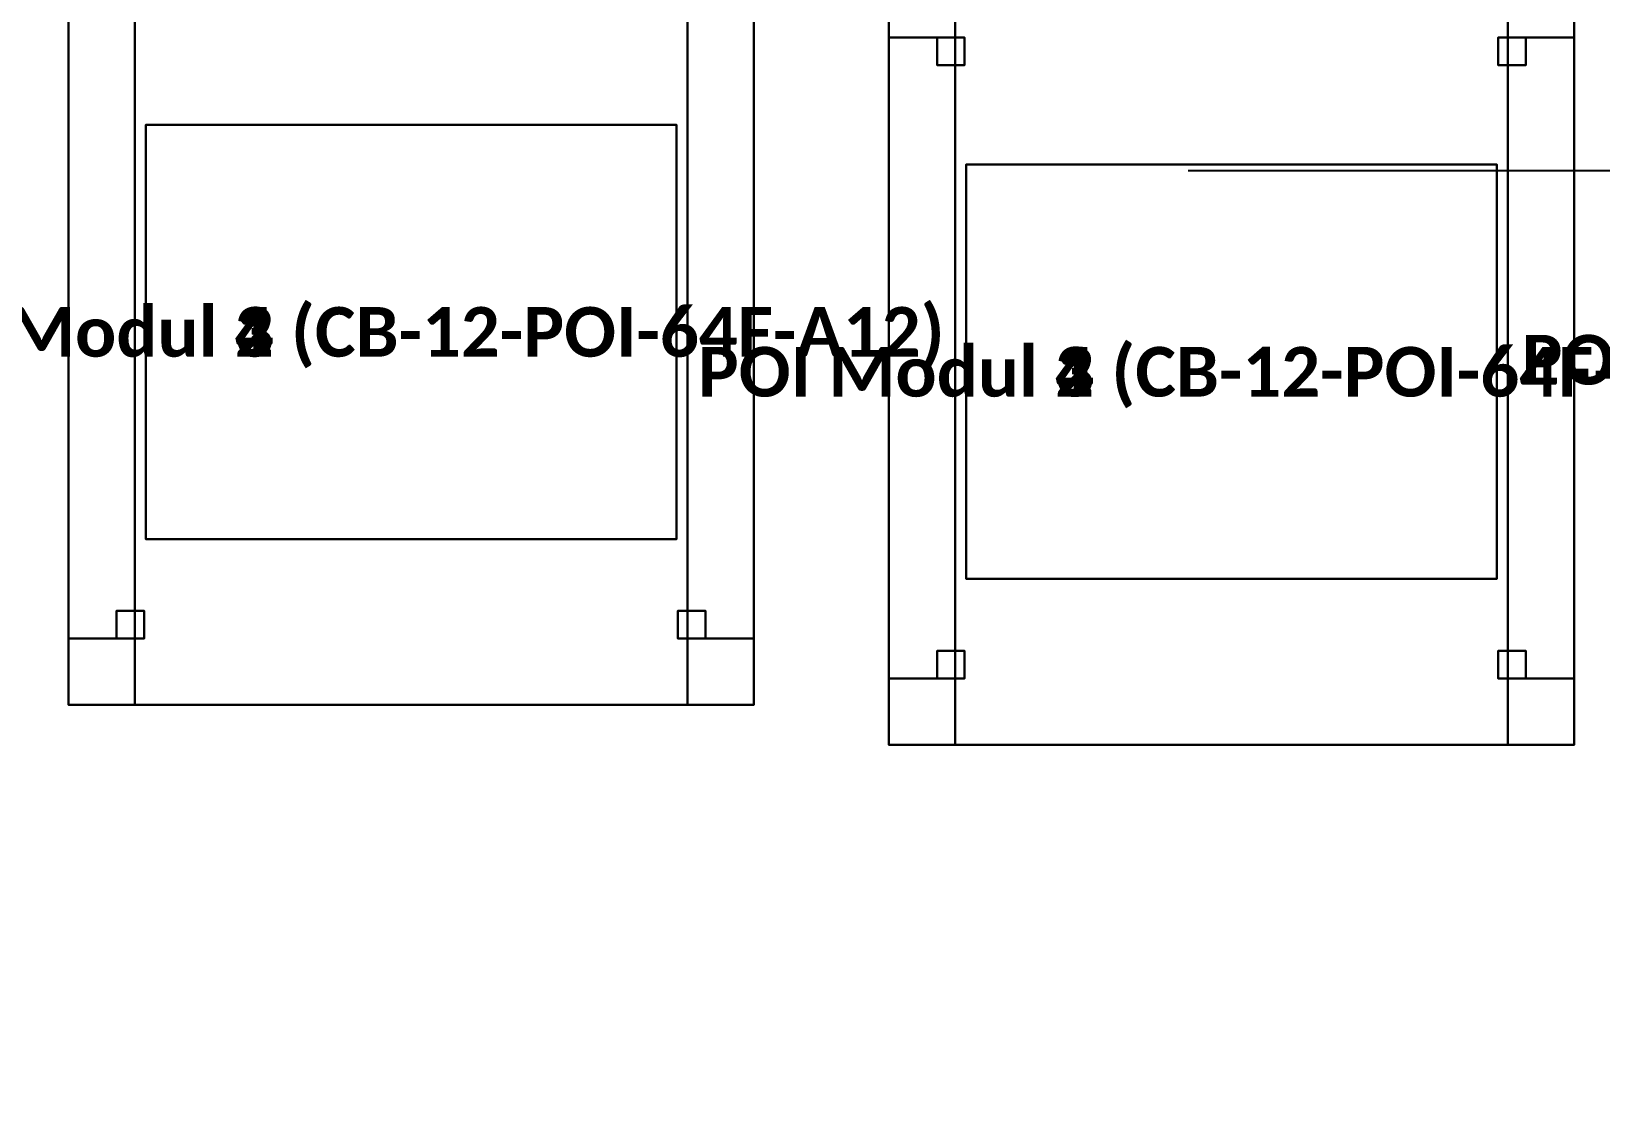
# Model space of a CAD drawing. Header units: millimetres. Extents: x -15000 to 15000, y -45082 to 2000.
# Drawn here: x -5447 to -4027, y 518 to 1476 of the extents above; entities that cross this region are included whole.
import ezdxf
from ezdxf.enums import TextEntityAlignment as Align

# ---------------------------------------------------------------- set-up
doc = ezdxf.new("R2010")
doc.units = ezdxf.units.MM
for name, color, linetype in [('CELIK_KIRIS_KOLON', 9, 'CONTINUOUS'), ('EKP_POI_MODULLERI', 40, 'CONTINUOUS'), ('EKP_POI_TASIYICI_SASE', 30, 'CONTINUOUS'), ('ZEMIN_PLATFORM', 8, 'CONTINUOUS')]:
    doc.layers.add(name, color=color, linetype=linetype)
doc.styles.get("Standard").update_dxf_attribs({"font": 'calibrib.ttf'})

msp = doc.modelspace()

# ---------------------------------------------------------------- linework, layer by layer
at = {"layer": 'CELIK_KIRIS_KOLON'}
msp.add_line((-3000, 1350, 4100), (-4400, 1350, 6750), dxfattribs=at)
at = {"layer": 'EKP_POI_MODULLERI'}
for p, q in [((-4863.1, 1391.7, 158.5), (-5343.1, 1391.7, 158.5)), ((-5343.1, 1391.7, 158.5), (-5343.1, 1016.7, 158.5)), ((-4863.1, 1391.7, 422.5), (-5343.1, 1391.7, 422.5)), ((-5343.1, 1391.7, 422.5), (-5343.1, 1016.7, 422.5)), ((-5343.1, 1391.7, 158.5), (-5343.1, 1391.7, 422.5)), ((-4863.1, 1391.7, 473.5), (-5343.1, 1391.7, 473.5)), ((-5343.1, 1391.7, 473.5), (-5343.1, 1016.7, 473.5)), ((-4863.1, 1391.7, 737.5), (-5343.1, 1391.7, 737.5)), ((-5343.1, 1391.7, 737.5), (-5343.1, 1016.7, 737.5)), ((-5343.1, 1391.7, 473.5), (-5343.1, 1391.7, 737.5)), ((-4863.1, 1391.7, 788.5), (-5343.1, 1391.7, 788.5)), ((-5343.1, 1391.7, 788.5), (-5343.1, 1016.7, 788.5)), ((-4863.1, 1391.7, 1052.5), (-5343.1, 1391.7, 1052.5)), ((-5343.1, 1391.7, 1052.5), (-5343.1, 1016.7, 1052.5)), ((-5343.1, 1391.7, 788.5), (-5343.1, 1391.7, 1052.5)), ((-4863.1, 1391.7, 1103.5), (-5343.1, 1391.7, 1103.5)), ((-5343.1, 1391.7, 1103.5), (-5343.1, 1016.7, 1103.5)), ((-4863.1, 1391.7, 1367.5), (-5343.1, 1391.7, 1367.5)), ((-5343.1, 1391.7, 1367.5), (-5343.1, 1016.7, 1367.5)), ((-5343.1, 1391.7, 1103.5), (-5343.1, 1391.7, 1367.5)), ((-4863.1, 1016.7, 158.5), (-4863.1, 1391.7, 158.5)), ((-4863.1, 1016.7, 422.5), (-4863.1, 1391.7, 422.5)), ((-4863.1, 1391.7, 158.5), (-4863.1, 1391.7, 422.5)), ((-4863.1, 1016.7, 473.5), (-4863.1, 1391.7, 473.5)), ((-4863.1, 1016.7, 737.5), (-4863.1, 1391.7, 737.5)), ((-4863.1, 1391.7, 473.5), (-4863.1, 1391.7, 737.5)), ((-4863.1, 1016.7, 788.5), (-4863.1, 1391.7, 788.5)), ((-4863.1, 1016.7, 1052.5), (-4863.1, 1391.7, 1052.5)), ((-4863.1, 1391.7, 788.5), (-4863.1, 1391.7, 1052.5)), ((-4863.1, 1016.7, 1103.5), (-4863.1, 1391.7, 1103.5)), ((-4863.1, 1016.7, 1367.5), (-4863.1, 1391.7, 1367.5)), ((-4863.1, 1391.7, 1103.5), (-4863.1, 1391.7, 1367.5)), ((-4121, 1355.6, 158.5), (-4601, 1355.6, 158.5)), ((-4601, 1355.6, 158.5), (-4601, 980.6, 158.5)), ((-4121, 1355.6, 422.5), (-4601, 1355.6, 422.5)), ((-4601, 1355.6, 422.5), (-4601, 980.6, 422.5)), ((-4601, 1355.6, 158.5), (-4601, 1355.6, 422.5)), ((-4121, 1355.6, 473.5), (-4601, 1355.6, 473.5)), ((-4601, 1355.6, 473.5), (-4601, 980.6, 473.5)), ((-4121, 1355.6, 737.5), (-4601, 1355.6, 737.5)), ((-4601, 1355.6, 737.5), (-4601, 980.6, 737.5)), ((-4601, 1355.6, 473.5), (-4601, 1355.6, 737.5)), ((-4121, 1355.6, 788.5), (-4601, 1355.6, 788.5)), ((-4601, 1355.6, 788.5), (-4601, 980.6, 788.5)), ((-4121, 1355.6, 1052.5), (-4601, 1355.6, 1052.5)), ((-4601, 1355.6, 1052.5), (-4601, 980.6, 1052.5)), ((-4601, 1355.6, 788.5), (-4601, 1355.6, 1052.5)), ((-4121, 1355.6, 1103.5), (-4601, 1355.6, 1103.5)), ((-4601, 1355.6, 1103.5), (-4601, 980.6, 1103.5)), ((-4121, 1355.6, 1367.5), (-4601, 1355.6, 1367.5)), ((-4601, 1355.6, 1367.5), (-4601, 980.6, 1367.5)), ((-4601, 1355.6, 1103.5), (-4601, 1355.6, 1367.5)), ((-4121, 980.6, 158.5), (-4121, 1355.6, 158.5)), ((-4121, 980.6, 422.5), (-4121, 1355.6, 422.5)), ((-4121, 1355.6, 158.5), (-4121, 1355.6, 422.5)), ((-4121, 980.6, 473.5), (-4121, 1355.6, 473.5)), ((-4121, 980.6, 737.5), (-4121, 1355.6, 737.5)), ((-4121, 1355.6, 473.5), (-4121, 1355.6, 737.5)), ((-4121, 980.6, 788.5), (-4121, 1355.6, 788.5)), ((-4121, 980.6, 1052.5), (-4121, 1355.6, 1052.5)), ((-4121, 1355.6, 788.5), (-4121, 1355.6, 1052.5)), ((-4121, 980.6, 1103.5), (-4121, 1355.6, 1103.5)), ((-4121, 980.6, 1367.5), (-4121, 1355.6, 1367.5)), ((-4121, 1355.6, 1103.5), (-4121, 1355.6, 1367.5)), ((-5343.1, 1016.7, 158.5), (-4863.1, 1016.7, 158.5)), ((-5343.1, 1016.7, 422.5), (-4863.1, 1016.7, 422.5)), ((-5343.1, 1016.7, 158.5), (-5343.1, 1016.7, 422.5)), ((-5343.1, 1016.7, 473.5), (-4863.1, 1016.7, 473.5)), ((-5343.1, 1016.7, 737.5), (-4863.1, 1016.7, 737.5)), ((-5343.1, 1016.7, 473.5), (-5343.1, 1016.7, 737.5)), ((-5343.1, 1016.7, 788.5), (-4863.1, 1016.7, 788.5)), ((-5343.1, 1016.7, 1052.5), (-4863.1, 1016.7, 1052.5)), ((-5343.1, 1016.7, 788.5), (-5343.1, 1016.7, 1052.5)), ((-5343.1, 1016.7, 1103.5), (-4863.1, 1016.7, 1103.5)), ((-5343.1, 1016.7, 1367.5), (-4863.1, 1016.7, 1367.5)), ((-5343.1, 1016.7, 1103.5), (-5343.1, 1016.7, 1367.5)), ((-4863.1, 1016.7, 158.5), (-4863.1, 1016.7, 422.5)), ((-4863.1, 1016.7, 473.5), (-4863.1, 1016.7, 737.5)), ((-4863.1, 1016.7, 788.5), (-4863.1, 1016.7, 1052.5)), ((-4863.1, 1016.7, 1103.5), (-4863.1, 1016.7, 1367.5)), ((-4601, 980.6, 158.5), (-4121, 980.6, 158.5)), ((-4601, 980.6, 422.5), (-4121, 980.6, 422.5)), ((-4601, 980.6, 158.5), (-4601, 980.6, 422.5)), ((-4601, 980.6, 473.5), (-4121, 980.6, 473.5)), ((-4601, 980.6, 737.5), (-4121, 980.6, 737.5)), ((-4601, 980.6, 473.5), (-4601, 980.6, 737.5)), ((-4601, 980.6, 788.5), (-4121, 980.6, 788.5)), ((-4601, 980.6, 1052.5), (-4121, 980.6, 1052.5)), ((-4601, 980.6, 788.5), (-4601, 980.6, 1052.5)), ((-4601, 980.6, 1103.5), (-4121, 980.6, 1103.5)), ((-4601, 980.6, 1367.5), (-4121, 980.6, 1367.5)), ((-4601, 980.6, 1103.5), (-4601, 980.6, 1367.5)), ((-4121, 980.6, 158.5), (-4121, 980.6, 422.5)), ((-4121, 980.6, 473.5), (-4121, 980.6, 737.5)), ((-4121, 980.6, 788.5), (-4121, 980.6, 1052.5)), ((-4121, 980.6, 1103.5), (-4121, 980.6, 1367.5))]:
    msp.add_line(p, q, dxfattribs=at)
for points in [[(-5343.1, 1016.7, 158.5), (-4863.1, 1016.7, 158.5), (-4863.1, 1391.7, 158.5), (-5343.1, 1391.7, 158.5)], [(-5343.1, 1016.7, 422.5), (-4863.1, 1016.7, 422.5), (-4863.1, 1391.7, 422.5), (-5343.1, 1391.7, 422.5)], [(-5343.1, 1391.7, 158.5), (-4863.1, 1391.7, 158.5), (-4863.1, 1391.7, 422.5), (-5343.1, 1391.7, 422.5)], [(-5343.1, 1016.7, 158.5), (-5343.1, 1391.7, 158.5), (-5343.1, 1391.7, 422.5), (-5343.1, 1016.7, 422.5)], [(-5343.1, 1016.7, 473.5), (-4863.1, 1016.7, 473.5), (-4863.1, 1391.7, 473.5), (-5343.1, 1391.7, 473.5)], [(-5343.1, 1016.7, 737.5), (-4863.1, 1016.7, 737.5), (-4863.1, 1391.7, 737.5), (-5343.1, 1391.7, 737.5)], [(-5343.1, 1391.7, 473.5), (-4863.1, 1391.7, 473.5), (-4863.1, 1391.7, 737.5), (-5343.1, 1391.7, 737.5)], [(-5343.1, 1016.7, 473.5), (-5343.1, 1391.7, 473.5), (-5343.1, 1391.7, 737.5), (-5343.1, 1016.7, 737.5)], [(-5343.1, 1016.7, 788.5), (-4863.1, 1016.7, 788.5), (-4863.1, 1391.7, 788.5), (-5343.1, 1391.7, 788.5)], [(-5343.1, 1016.7, 1052.5), (-4863.1, 1016.7, 1052.5), (-4863.1, 1391.7, 1052.5), (-5343.1, 1391.7, 1052.5)], [(-5343.1, 1391.7, 788.5), (-4863.1, 1391.7, 788.5), (-4863.1, 1391.7, 1052.5), (-5343.1, 1391.7, 1052.5)], [(-5343.1, 1016.7, 788.5), (-5343.1, 1391.7, 788.5), (-5343.1, 1391.7, 1052.5), (-5343.1, 1016.7, 1052.5)], [(-5343.1, 1016.7, 1103.5), (-4863.1, 1016.7, 1103.5), (-4863.1, 1391.7, 1103.5), (-5343.1, 1391.7, 1103.5)], [(-5343.1, 1016.7, 1367.5), (-4863.1, 1016.7, 1367.5), (-4863.1, 1391.7, 1367.5), (-5343.1, 1391.7, 1367.5)], [(-5343.1, 1391.7, 1103.5), (-4863.1, 1391.7, 1103.5), (-4863.1, 1391.7, 1367.5), (-5343.1, 1391.7, 1367.5)], [(-5343.1, 1016.7, 1103.5), (-5343.1, 1391.7, 1103.5), (-5343.1, 1391.7, 1367.5), (-5343.1, 1016.7, 1367.5)], [(-4863.1, 1016.7, 158.5), (-4863.1, 1391.7, 158.5), (-4863.1, 1391.7, 422.5), (-4863.1, 1016.7, 422.5)], [(-4863.1, 1016.7, 473.5), (-4863.1, 1391.7, 473.5), (-4863.1, 1391.7, 737.5), (-4863.1, 1016.7, 737.5)], [(-4863.1, 1016.7, 788.5), (-4863.1, 1391.7, 788.5), (-4863.1, 1391.7, 1052.5), (-4863.1, 1016.7, 1052.5)], [(-4863.1, 1016.7, 1103.5), (-4863.1, 1391.7, 1103.5), (-4863.1, 1391.7, 1367.5), (-4863.1, 1016.7, 1367.5)], [(-4601, 980.6, 158.5), (-4121, 980.6, 158.5), (-4121, 1355.6, 158.5), (-4601, 1355.6, 158.5)], [(-4601, 980.6, 422.5), (-4121, 980.6, 422.5), (-4121, 1355.6, 422.5), (-4601, 1355.6, 422.5)], [(-4601, 1355.6, 158.5), (-4121, 1355.6, 158.5), (-4121, 1355.6, 422.5), (-4601, 1355.6, 422.5)], [(-4601, 980.6, 158.5), (-4601, 1355.6, 158.5), (-4601, 1355.6, 422.5), (-4601, 980.6, 422.5)], [(-4601, 980.6, 473.5), (-4121, 980.6, 473.5), (-4121, 1355.6, 473.5), (-4601, 1355.6, 473.5)], [(-4601, 980.6, 737.5), (-4121, 980.6, 737.5), (-4121, 1355.6, 737.5), (-4601, 1355.6, 737.5)], [(-4601, 1355.6, 473.5), (-4121, 1355.6, 473.5), (-4121, 1355.6, 737.5), (-4601, 1355.6, 737.5)], [(-4601, 980.6, 473.5), (-4601, 1355.6, 473.5), (-4601, 1355.6, 737.5), (-4601, 980.6, 737.5)], [(-4601, 980.6, 788.5), (-4121, 980.6, 788.5), (-4121, 1355.6, 788.5), (-4601, 1355.6, 788.5)], [(-4601, 980.6, 1052.5), (-4121, 980.6, 1052.5), (-4121, 1355.6, 1052.5), (-4601, 1355.6, 1052.5)], [(-4601, 1355.6, 788.5), (-4121, 1355.6, 788.5), (-4121, 1355.6, 1052.5), (-4601, 1355.6, 1052.5)], [(-4601, 980.6, 788.5), (-4601, 1355.6, 788.5), (-4601, 1355.6, 1052.5), (-4601, 980.6, 1052.5)], [(-4601, 980.6, 1103.5), (-4121, 980.6, 1103.5), (-4121, 1355.6, 1103.5), (-4601, 1355.6, 1103.5)], [(-4601, 980.6, 1367.5), (-4121, 980.6, 1367.5), (-4121, 1355.6, 1367.5), (-4601, 1355.6, 1367.5)], [(-4601, 1355.6, 1103.5), (-4121, 1355.6, 1103.5), (-4121, 1355.6, 1367.5), (-4601, 1355.6, 1367.5)], [(-4601, 980.6, 1103.5), (-4601, 1355.6, 1103.5), (-4601, 1355.6, 1367.5), (-4601, 980.6, 1367.5)], [(-4121, 980.6, 158.5), (-4121, 1355.6, 158.5), (-4121, 1355.6, 422.5), (-4121, 980.6, 422.5)], [(-4121, 980.6, 473.5), (-4121, 1355.6, 473.5), (-4121, 1355.6, 737.5), (-4121, 980.6, 737.5)], [(-4121, 980.6, 788.5), (-4121, 1355.6, 788.5), (-4121, 1355.6, 1052.5), (-4121, 980.6, 1052.5)], [(-4121, 980.6, 1103.5), (-4121, 1355.6, 1103.5), (-4121, 1355.6, 1367.5), (-4121, 980.6, 1367.5)], [(-5343.1, 1016.7, 158.5), (-4863.1, 1016.7, 158.5), (-4863.1, 1016.7, 422.5), (-5343.1, 1016.7, 422.5)], [(-5343.1, 1016.7, 473.5), (-4863.1, 1016.7, 473.5), (-4863.1, 1016.7, 737.5), (-5343.1, 1016.7, 737.5)], [(-5343.1, 1016.7, 788.5), (-4863.1, 1016.7, 788.5), (-4863.1, 1016.7, 1052.5), (-5343.1, 1016.7, 1052.5)], [(-5343.1, 1016.7, 1103.5), (-4863.1, 1016.7, 1103.5), (-4863.1, 1016.7, 1367.5), (-5343.1, 1016.7, 1367.5)], [(-4601, 980.6, 158.5), (-4121, 980.6, 158.5), (-4121, 980.6, 422.5), (-4601, 980.6, 422.5)], [(-4601, 980.6, 473.5), (-4121, 980.6, 473.5), (-4121, 980.6, 737.5), (-4601, 980.6, 737.5)], [(-4601, 980.6, 788.5), (-4121, 980.6, 788.5), (-4121, 980.6, 1052.5), (-4601, 980.6, 1052.5)], [(-4601, 980.6, 1103.5), (-4121, 980.6, 1103.5), (-4121, 980.6, 1367.5), (-4601, 980.6, 1367.5)]]:
    msp.add_3dface(points, dxfattribs=at)
at = {"layer": 'EKP_POI_TASIYICI_SASE'}
for p, q in [((-5413.1, 1566.7, 0), (-5413.1, 866.7, 0)), ((-5413.1, 1566.7, 100), (-5413.1, 866.7, 100)), ((-5413.1, 1566.7, 1420), (-5413.1, 866.7, 1420)), ((-5413.1, 1566.7, 1480), (-5413.1, 866.7, 1480)), ((-4793.1, 866.7, 0), (-4793.1, 1566.7, 0)), ((-4793.1, 866.7, 100), (-4793.1, 1566.7, 100)), ((-4793.1, 866.7, 1420), (-4793.1, 1566.7, 1420)), ((-4793.1, 866.7, 1480), (-4793.1, 1566.7, 1480)), ((-4671, 1530.6, 0), (-4671, 830.6, 0)), ((-4671, 1530.6, 100), (-4671, 830.6, 100)), ((-4671, 1530.6, 100), (-4671, 1470.6, 100)), ((-4671, 1530.6, 1420), (-4671, 1470.6, 1420)), ((-4671, 1530.6, 1420), (-4671, 830.6, 1420)), ((-4671, 1530.6, 1480), (-4671, 830.6, 1480)), ((-4611, 1470.6, 100), (-4611, 1530.6, 100)), ((-4611, 1470.6, 1420), (-4611, 1530.6, 1420)), ((-4111, 1530.6, 100), (-4111, 1470.6, 100)), ((-4111, 1530.6, 1420), (-4111, 1470.6, 1420)), ((-4051, 830.6, 0), (-4051, 1530.6, 0)), ((-4051, 830.6, 100), (-4051, 1530.6, 100)), ((-4051, 1470.6, 100), (-4051, 1530.6, 100)), ((-4051, 1470.6, 1420), (-4051, 1530.6, 1420)), ((-4051, 830.6, 1420), (-4051, 1530.6, 1420)), ((-4051, 830.6, 1480), (-4051, 1530.6, 1480)), ((-5413.1, 1506.7, 140), (-5413.1, 926.7, 140)), ((-5413.1, 1506.7, 180), (-5413.1, 926.7, 180)), ((-5413.1, 1506.7, 740), (-5413.1, 926.7, 740)), ((-5413.1, 1506.7, 780), (-5413.1, 926.7, 780)), ((-5413.1, 1506.7, 1360), (-5413.1, 926.7, 1360)), ((-5413.1, 1506.7, 1400), (-5413.1, 926.7, 1400)), ((-5353.1, 926.7, 140), (-5353.1, 1506.7, 140)), ((-5353.1, 926.7, 180), (-5353.1, 1506.7, 180)), ((-5353.1, 926.7, 740), (-5353.1, 1506.7, 740)), ((-5353.1, 926.7, 780), (-5353.1, 1506.7, 780)), ((-5353.1, 926.7, 1360), (-5353.1, 1506.7, 1360)), ((-5353.1, 926.7, 1400), (-5353.1, 1506.7, 1400)), ((-4853.1, 1506.7, 140), (-4853.1, 926.7, 140)), ((-4853.1, 1506.7, 180), (-4853.1, 926.7, 180)), ((-4853.1, 1506.7, 740), (-4853.1, 926.7, 740)), ((-4853.1, 1506.7, 780), (-4853.1, 926.7, 780)), ((-4853.1, 1506.7, 1360), (-4853.1, 926.7, 1360)), ((-4853.1, 1506.7, 1400), (-4853.1, 926.7, 1400)), ((-4793.1, 926.7, 140), (-4793.1, 1506.7, 140)), ((-4793.1, 926.7, 180), (-4793.1, 1506.7, 180)), ((-4793.1, 926.7, 740), (-4793.1, 1506.7, 740)), ((-4793.1, 926.7, 780), (-4793.1, 1506.7, 780)), ((-4793.1, 926.7, 1360), (-4793.1, 1506.7, 1360)), ((-4793.1, 926.7, 1400), (-4793.1, 1506.7, 1400)), ((-4671, 1470.6, 100), (-4611, 1470.6, 100)), ((-4671, 1470.6, 1420), (-4611, 1470.6, 1420)), ((-4671, 1470.6, 100), (-4671, 1470.6, 1420)), ((-4611, 1470.6, 140), (-4671, 1470.6, 140)), ((-4671, 1470.6, 140), (-4671, 890.6, 140)), ((-4611, 1470.6, 180), (-4671, 1470.6, 180)), ((-4671, 1470.6, 180), (-4671, 890.6, 180)), ((-4671, 1470.6, 140), (-4671, 1470.6, 180)), ((-4611, 1470.6, 740), (-4671, 1470.6, 740)), ((-4671, 1470.6, 740), (-4671, 890.6, 740)), ((-4611, 1470.6, 780), (-4671, 1470.6, 780)), ((-4671, 1470.6, 780), (-4671, 890.6, 780)), ((-4671, 1470.6, 740), (-4671, 1470.6, 780)), ((-4611, 1470.6, 1360), (-4671, 1470.6, 1360)), ((-4671, 1470.6, 1360), (-4671, 890.6, 1360)), ((-4611, 1470.6, 1400), (-4671, 1470.6, 1400)), ((-4671, 1470.6, 1400), (-4671, 890.6, 1400)), ((-4671, 1470.6, 1360), (-4671, 1470.6, 1400)), ((-4602.3, 1470.6, 100), (-4627.3, 1470.6, 100)), ((-4627.3, 1470.6, 100), (-4627.3, 1445.6, 100)), ((-4602.3, 1470.6, 1420), (-4627.3, 1470.6, 1420)), ((-4627.3, 1470.6, 1420), (-4627.3, 1445.6, 1420)), ((-4627.3, 1470.6, 100), (-4627.3, 1470.6, 1420)), ((-4611, 1470.6, 100), (-4611, 1470.6, 1420)), ((-4611, 890.6, 140), (-4611, 1470.6, 140)), ((-4611, 890.6, 180), (-4611, 1470.6, 180)), ((-4611, 1470.6, 140), (-4611, 1470.6, 180)), ((-4611, 890.6, 740), (-4611, 1470.6, 740)), ((-4611, 890.6, 780), (-4611, 1470.6, 780)), ((-4611, 1470.6, 740), (-4611, 1470.6, 780)), ((-4611, 890.6, 1360), (-4611, 1470.6, 1360)), ((-4611, 890.6, 1400), (-4611, 1470.6, 1400)), ((-4611, 1470.6, 1360), (-4611, 1470.6, 1400)), ((-4602.3, 1445.6, 100), (-4602.3, 1470.6, 100)), ((-4602.3, 1445.6, 1420), (-4602.3, 1470.6, 1420)), ((-4602.3, 1470.6, 100), (-4602.3, 1470.6, 1420)), ((-4094.7, 1470.6, 100), (-4119.7, 1470.6, 100)), ((-4119.7, 1470.6, 100), (-4119.7, 1445.6, 100)), ((-4094.7, 1470.6, 1420), (-4119.7, 1470.6, 1420)), ((-4119.7, 1470.6, 1420), (-4119.7, 1445.6, 1420)), ((-4119.7, 1470.6, 100), (-4119.7, 1470.6, 1420)), ((-4111, 1470.6, 100), (-4051, 1470.6, 100)), ((-4111, 1470.6, 1420), (-4051, 1470.6, 1420)), ((-4111, 1470.6, 100), (-4111, 1470.6, 1420)), ((-4051, 1470.6, 140), (-4111, 1470.6, 140)), ((-4111, 1470.6, 140), (-4111, 890.6, 140)), ((-4051, 1470.6, 180), (-4111, 1470.6, 180)), ((-4111, 1470.6, 180), (-4111, 890.6, 180)), ((-4111, 1470.6, 140), (-4111, 1470.6, 180)), ((-4051, 1470.6, 740), (-4111, 1470.6, 740)), ((-4111, 1470.6, 740), (-4111, 890.6, 740)), ((-4051, 1470.6, 780), (-4111, 1470.6, 780)), ((-4111, 1470.6, 780), (-4111, 890.6, 780)), ((-4111, 1470.6, 740), (-4111, 1470.6, 780)), ((-4051, 1470.6, 1360), (-4111, 1470.6, 1360)), ((-4111, 1470.6, 1360), (-4111, 890.6, 1360)), ((-4051, 1470.6, 1400), (-4111, 1470.6, 1400)), ((-4111, 1470.6, 1400), (-4111, 890.6, 1400)), ((-4111, 1470.6, 1360), (-4111, 1470.6, 1400)), ((-4094.7, 1445.6, 100), (-4094.7, 1470.6, 100)), ((-4094.7, 1445.6, 1420), (-4094.7, 1470.6, 1420)), ((-4094.7, 1470.6, 100), (-4094.7, 1470.6, 1420)), ((-4051, 1470.6, 100), (-4051, 1470.6, 1420)), ((-4051, 890.6, 140), (-4051, 1470.6, 140)), ((-4051, 890.6, 180), (-4051, 1470.6, 180)), ((-4051, 1470.6, 140), (-4051, 1470.6, 180)), ((-4051, 890.6, 740), (-4051, 1470.6, 740)), ((-4051, 890.6, 780), (-4051, 1470.6, 780)), ((-4051, 1470.6, 740), (-4051, 1470.6, 780)), ((-4051, 890.6, 1360), (-4051, 1470.6, 1360)), ((-4051, 890.6, 1400), (-4051, 1470.6, 1400)), ((-4051, 1470.6, 1360), (-4051, 1470.6, 1400)), ((-4627.3, 1445.6, 100), (-4602.3, 1445.6, 100)), ((-4627.3, 1445.6, 1420), (-4602.3, 1445.6, 1420)), ((-4627.3, 1445.6, 100), (-4627.3, 1445.6, 1420)), ((-4602.3, 1445.6, 100), (-4602.3, 1445.6, 1420)), ((-4119.7, 1445.6, 100), (-4094.7, 1445.6, 100)), ((-4119.7, 1445.6, 1420), (-4094.7, 1445.6, 1420)), ((-4119.7, 1445.6, 100), (-4119.7, 1445.6, 1420)), ((-4094.7, 1445.6, 100), (-4094.7, 1445.6, 1420)), ((-5344.4, 951.7, 100), (-5369.4, 951.7, 100)), ((-5369.4, 951.7, 100), (-5369.4, 926.7, 100)), ((-5344.4, 951.7, 1420), (-5369.4, 951.7, 1420)), ((-5369.4, 951.7, 1420), (-5369.4, 926.7, 1420)), ((-5369.4, 951.7, 100), (-5369.4, 951.7, 1420)), ((-5344.4, 926.7, 100), (-5344.4, 951.7, 100)), ((-5344.4, 926.7, 1420), (-5344.4, 951.7, 1420)), ((-5344.4, 951.7, 100), (-5344.4, 951.7, 1420)), ((-4836.8, 951.7, 100), (-4861.8, 951.7, 100)), ((-4861.8, 951.7, 100), (-4861.8, 926.7, 100)), ((-4836.8, 951.7, 1420), (-4861.8, 951.7, 1420)), ((-4861.8, 951.7, 1420), (-4861.8, 926.7, 1420)), ((-4861.8, 951.7, 100), (-4861.8, 951.7, 1420)), ((-4836.8, 926.7, 100), (-4836.8, 951.7, 100)), ((-4836.8, 926.7, 1420), (-4836.8, 951.7, 1420)), ((-4836.8, 951.7, 100), (-4836.8, 951.7, 1420)), ((-5353.1, 926.7, 100), (-5413.1, 926.7, 100)), ((-5413.1, 926.7, 100), (-5413.1, 866.7, 100)), ((-5353.1, 926.7, 1420), (-5413.1, 926.7, 1420)), ((-5413.1, 926.7, 1420), (-5413.1, 866.7, 1420)), ((-5413.1, 926.7, 100), (-5413.1, 926.7, 1420)), ((-5413.1, 926.7, 140), (-5353.1, 926.7, 140)), ((-5413.1, 926.7, 180), (-5353.1, 926.7, 180)), ((-5413.1, 926.7, 140), (-5413.1, 926.7, 180)), ((-5413.1, 926.7, 740), (-5353.1, 926.7, 740)), ((-5413.1, 926.7, 780), (-5353.1, 926.7, 780)), ((-5413.1, 926.7, 740), (-5413.1, 926.7, 780)), ((-5413.1, 926.7, 1360), (-5353.1, 926.7, 1360)), ((-5413.1, 926.7, 1400), (-5353.1, 926.7, 1400)), ((-5413.1, 926.7, 1360), (-5413.1, 926.7, 1400)), ((-5369.4, 926.7, 100), (-5344.4, 926.7, 100)), ((-5369.4, 926.7, 1420), (-5344.4, 926.7, 1420)), ((-5369.4, 926.7, 100), (-5369.4, 926.7, 1420)), ((-5353.1, 866.7, 100), (-5353.1, 926.7, 100)), ((-5353.1, 866.7, 1420), (-5353.1, 926.7, 1420)), ((-5353.1, 926.7, 100), (-5353.1, 926.7, 1420)), ((-5353.1, 926.7, 140), (-5353.1, 926.7, 180)), ((-5353.1, 926.7, 740), (-5353.1, 926.7, 780)), ((-5353.1, 926.7, 1360), (-5353.1, 926.7, 1400)), ((-5344.4, 926.7, 100), (-5344.4, 926.7, 1420)), ((-4861.8, 926.7, 100), (-4836.8, 926.7, 100)), ((-4861.8, 926.7, 1420), (-4836.8, 926.7, 1420)), ((-4861.8, 926.7, 100), (-4861.8, 926.7, 1420)), ((-4793.1, 926.7, 100), (-4853.1, 926.7, 100)), ((-4853.1, 926.7, 100), (-4853.1, 866.7, 100)), ((-4793.1, 926.7, 1420), (-4853.1, 926.7, 1420)), ((-4853.1, 926.7, 1420), (-4853.1, 866.7, 1420)), ((-4853.1, 926.7, 100), (-4853.1, 926.7, 1420)), ((-4853.1, 926.7, 140), (-4793.1, 926.7, 140)), ((-4853.1, 926.7, 180), (-4793.1, 926.7, 180)), ((-4853.1, 926.7, 140), (-4853.1, 926.7, 180)), ((-4853.1, 926.7, 740), (-4793.1, 926.7, 740)), ((-4853.1, 926.7, 780), (-4793.1, 926.7, 780)), ((-4853.1, 926.7, 740), (-4853.1, 926.7, 780)), ((-4853.1, 926.7, 1360), (-4793.1, 926.7, 1360)), ((-4853.1, 926.7, 1400), (-4793.1, 926.7, 1400)), ((-4853.1, 926.7, 1360), (-4853.1, 926.7, 1400)), ((-4836.8, 926.7, 100), (-4836.8, 926.7, 1420)), ((-4793.1, 866.7, 100), (-4793.1, 926.7, 100)), ((-4793.1, 866.7, 1420), (-4793.1, 926.7, 1420)), ((-4793.1, 926.7, 100), (-4793.1, 926.7, 1420)), ((-4793.1, 926.7, 140), (-4793.1, 926.7, 180)), ((-4793.1, 926.7, 740), (-4793.1, 926.7, 780)), ((-4793.1, 926.7, 1360), (-4793.1, 926.7, 1400)), ((-4602.3, 915.6, 100), (-4627.3, 915.6, 100)), ((-4627.3, 915.6, 100), (-4627.3, 890.6, 100)), ((-4602.3, 915.6, 1420), (-4627.3, 915.6, 1420)), ((-4627.3, 915.6, 1420), (-4627.3, 890.6, 1420)), ((-4627.3, 915.6, 100), (-4627.3, 915.6, 1420)), ((-4602.3, 890.6, 100), (-4602.3, 915.6, 100)), ((-4602.3, 890.6, 1420), (-4602.3, 915.6, 1420)), ((-4602.3, 915.6, 100), (-4602.3, 915.6, 1420)), ((-4094.7, 915.6, 100), (-4119.7, 915.6, 100)), ((-4119.7, 915.6, 100), (-4119.7, 890.6, 100)), ((-4094.7, 915.6, 1420), (-4119.7, 915.6, 1420)), ((-4119.7, 915.6, 1420), (-4119.7, 890.6, 1420)), ((-4119.7, 915.6, 100), (-4119.7, 915.6, 1420)), ((-4094.7, 890.6, 100), (-4094.7, 915.6, 100)), ((-4094.7, 890.6, 1420), (-4094.7, 915.6, 1420)), ((-4094.7, 915.6, 100), (-4094.7, 915.6, 1420)), ((-4611, 890.6, 100), (-4671, 890.6, 100)), ((-4671, 890.6, 100), (-4671, 830.6, 100)), ((-4611, 890.6, 1420), (-4671, 890.6, 1420)), ((-4671, 890.6, 1420), (-4671, 830.6, 1420)), ((-4671, 890.6, 100), (-4671, 890.6, 1420)), ((-4671, 890.6, 140), (-4611, 890.6, 140)), ((-4671, 890.6, 180), (-4611, 890.6, 180)), ((-4671, 890.6, 140), (-4671, 890.6, 180)), ((-4671, 890.6, 740), (-4611, 890.6, 740)), ((-4671, 890.6, 780), (-4611, 890.6, 780)), ((-4671, 890.6, 740), (-4671, 890.6, 780)), ((-4671, 890.6, 1360), (-4611, 890.6, 1360)), ((-4671, 890.6, 1400), (-4611, 890.6, 1400)), ((-4671, 890.6, 1360), (-4671, 890.6, 1400)), ((-4627.3, 890.6, 100), (-4602.3, 890.6, 100)), ((-4627.3, 890.6, 1420), (-4602.3, 890.6, 1420)), ((-4627.3, 890.6, 100), (-4627.3, 890.6, 1420)), ((-4611, 830.6, 100), (-4611, 890.6, 100)), ((-4611, 830.6, 1420), (-4611, 890.6, 1420)), ((-4611, 890.6, 100), (-4611, 890.6, 1420)), ((-4611, 890.6, 140), (-4611, 890.6, 180)), ((-4611, 890.6, 740), (-4611, 890.6, 780)), ((-4611, 890.6, 1360), (-4611, 890.6, 1400)), ((-4602.3, 890.6, 100), (-4602.3, 890.6, 1420)), ((-4119.7, 890.6, 100), (-4094.7, 890.6, 100)), ((-4119.7, 890.6, 1420), (-4094.7, 890.6, 1420)), ((-4119.7, 890.6, 100), (-4119.7, 890.6, 1420)), ((-4051, 890.6, 100), (-4111, 890.6, 100)), ((-4111, 890.6, 100), (-4111, 830.6, 100)), ((-4051, 890.6, 1420), (-4111, 890.6, 1420)), ((-4111, 890.6, 1420), (-4111, 830.6, 1420)), ((-4111, 890.6, 100), (-4111, 890.6, 1420)), ((-4111, 890.6, 140), (-4051, 890.6, 140)), ((-4111, 890.6, 180), (-4051, 890.6, 180)), ((-4111, 890.6, 140), (-4111, 890.6, 180)), ((-4111, 890.6, 740), (-4051, 890.6, 740)), ((-4111, 890.6, 780), (-4051, 890.6, 780)), ((-4111, 890.6, 740), (-4111, 890.6, 780)), ((-4111, 890.6, 1360), (-4051, 890.6, 1360)), ((-4111, 890.6, 1400), (-4051, 890.6, 1400)), ((-4111, 890.6, 1360), (-4111, 890.6, 1400)), ((-4094.7, 890.6, 100), (-4094.7, 890.6, 1420)), ((-4051, 830.6, 100), (-4051, 890.6, 100)), ((-4051, 830.6, 1420), (-4051, 890.6, 1420)), ((-4051, 890.6, 100), (-4051, 890.6, 1420)), ((-4051, 890.6, 140), (-4051, 890.6, 180)), ((-4051, 890.6, 740), (-4051, 890.6, 780)), ((-4051, 890.6, 1360), (-4051, 890.6, 1400)), ((-5413.1, 866.7, 0), (-4793.1, 866.7, 0)), ((-5413.1, 866.7, 100), (-4793.1, 866.7, 100)), ((-5413.1, 866.7, 0), (-5413.1, 866.7, 100)), ((-5413.1, 866.7, 100), (-5353.1, 866.7, 100)), ((-5413.1, 866.7, 1420), (-5353.1, 866.7, 1420)), ((-5413.1, 866.7, 100), (-5413.1, 866.7, 1420)), ((-5413.1, 866.7, 1420), (-4793.1, 866.7, 1420)), ((-5413.1, 866.7, 1480), (-4793.1, 866.7, 1480)), ((-5413.1, 866.7, 1420), (-5413.1, 866.7, 1480)), ((-5353.1, 866.7, 100), (-5353.1, 866.7, 1420)), ((-4853.1, 866.7, 100), (-4793.1, 866.7, 100)), ((-4853.1, 866.7, 1420), (-4793.1, 866.7, 1420)), ((-4853.1, 866.7, 100), (-4853.1, 866.7, 1420)), ((-4793.1, 866.7, 0), (-4793.1, 866.7, 100)), ((-4793.1, 866.7, 100), (-4793.1, 866.7, 1420)), ((-4793.1, 866.7, 1420), (-4793.1, 866.7, 1480)), ((-4671, 830.6, 0), (-4051, 830.6, 0)), ((-4671, 830.6, 100), (-4051, 830.6, 100)), ((-4671, 830.6, 0), (-4671, 830.6, 100)), ((-4671, 830.6, 100), (-4611, 830.6, 100)), ((-4671, 830.6, 1420), (-4611, 830.6, 1420)), ((-4671, 830.6, 100), (-4671, 830.6, 1420)), ((-4671, 830.6, 1420), (-4051, 830.6, 1420)), ((-4671, 830.6, 1480), (-4051, 830.6, 1480)), ((-4671, 830.6, 1420), (-4671, 830.6, 1480)), ((-4611, 830.6, 100), (-4611, 830.6, 1420)), ((-4111, 830.6, 100), (-4051, 830.6, 100)), ((-4111, 830.6, 1420), (-4051, 830.6, 1420)), ((-4111, 830.6, 100), (-4111, 830.6, 1420)), ((-4051, 830.6, 0), (-4051, 830.6, 100)), ((-4051, 830.6, 100), (-4051, 830.6, 1420)), ((-4051, 830.6, 1420), (-4051, 830.6, 1480))]:
    msp.add_line(p, q, dxfattribs=at)
for points in [[(-5413.1, 866.7, 0), (-4793.1, 866.7, 0), (-4793.1, 1566.7, 0), (-5413.1, 1566.7, 0)], [(-5413.1, 866.7, 100), (-4793.1, 866.7, 100), (-4793.1, 1566.7, 100), (-5413.1, 1566.7, 100)], [(-5413.1, 866.7, 0), (-5413.1, 1566.7, 0), (-5413.1, 1566.7, 100), (-5413.1, 866.7, 100)], [(-5413.1, 866.7, 1420), (-4793.1, 866.7, 1420), (-4793.1, 1566.7, 1420), (-5413.1, 1566.7, 1420)], [(-5413.1, 866.7, 1480), (-4793.1, 866.7, 1480), (-4793.1, 1566.7, 1480), (-5413.1, 1566.7, 1480)], [(-5413.1, 866.7, 1420), (-5413.1, 1566.7, 1420), (-5413.1, 1566.7, 1480), (-5413.1, 866.7, 1480)], [(-4793.1, 866.7, 0), (-4793.1, 1566.7, 0), (-4793.1, 1566.7, 100), (-4793.1, 866.7, 100)], [(-4793.1, 866.7, 1420), (-4793.1, 1566.7, 1420), (-4793.1, 1566.7, 1480), (-4793.1, 866.7, 1480)], [(-4671, 830.6, 0), (-4051, 830.6, 0), (-4051, 1530.6, 0), (-4671, 1530.6, 0)], [(-4671, 830.6, 100), (-4051, 830.6, 100), (-4051, 1530.6, 100), (-4671, 1530.6, 100)], [(-4671, 830.6, 0), (-4671, 1530.6, 0), (-4671, 1530.6, 100), (-4671, 830.6, 100)], [(-4671, 1470.6, 100), (-4611, 1470.6, 100), (-4611, 1530.6, 100), (-4671, 1530.6, 100)], [(-4671, 1470.6, 1420), (-4611, 1470.6, 1420), (-4611, 1530.6, 1420), (-4671, 1530.6, 1420)], [(-4671, 1470.6, 100), (-4671, 1530.6, 100), (-4671, 1530.6, 1420), (-4671, 1470.6, 1420)], [(-4671, 830.6, 1420), (-4051, 830.6, 1420), (-4051, 1530.6, 1420), (-4671, 1530.6, 1420)], [(-4671, 830.6, 1480), (-4051, 830.6, 1480), (-4051, 1530.6, 1480), (-4671, 1530.6, 1480)], [(-4671, 830.6, 1420), (-4671, 1530.6, 1420), (-4671, 1530.6, 1480), (-4671, 830.6, 1480)], [(-4611, 1470.6, 100), (-4611, 1530.6, 100), (-4611, 1530.6, 1420), (-4611, 1470.6, 1420)], [(-4111, 1470.6, 100), (-4051, 1470.6, 100), (-4051, 1530.6, 100), (-4111, 1530.6, 100)], [(-4111, 1470.6, 1420), (-4051, 1470.6, 1420), (-4051, 1530.6, 1420), (-4111, 1530.6, 1420)], [(-4111, 1470.6, 100), (-4111, 1530.6, 100), (-4111, 1530.6, 1420), (-4111, 1470.6, 1420)], [(-4051, 830.6, 0), (-4051, 1530.6, 0), (-4051, 1530.6, 100), (-4051, 830.6, 100)], [(-4051, 1470.6, 100), (-4051, 1530.6, 100), (-4051, 1530.6, 1420), (-4051, 1470.6, 1420)], [(-4051, 830.6, 1420), (-4051, 1530.6, 1420), (-4051, 1530.6, 1480), (-4051, 830.6, 1480)], [(-5413.1, 926.7, 140), (-5353.1, 926.7, 140), (-5353.1, 1506.7, 140), (-5413.1, 1506.7, 140)], [(-5413.1, 926.7, 180), (-5353.1, 926.7, 180), (-5353.1, 1506.7, 180), (-5413.1, 1506.7, 180)], [(-5413.1, 926.7, 140), (-5413.1, 1506.7, 140), (-5413.1, 1506.7, 180), (-5413.1, 926.7, 180)], [(-5413.1, 926.7, 740), (-5353.1, 926.7, 740), (-5353.1, 1506.7, 740), (-5413.1, 1506.7, 740)], [(-5413.1, 926.7, 780), (-5353.1, 926.7, 780), (-5353.1, 1506.7, 780), (-5413.1, 1506.7, 780)], [(-5413.1, 926.7, 740), (-5413.1, 1506.7, 740), (-5413.1, 1506.7, 780), (-5413.1, 926.7, 780)], [(-5413.1, 926.7, 1360), (-5353.1, 926.7, 1360), (-5353.1, 1506.7, 1360), (-5413.1, 1506.7, 1360)], [(-5413.1, 926.7, 1400), (-5353.1, 926.7, 1400), (-5353.1, 1506.7, 1400), (-5413.1, 1506.7, 1400)], [(-5413.1, 926.7, 1360), (-5413.1, 1506.7, 1360), (-5413.1, 1506.7, 1400), (-5413.1, 926.7, 1400)], [(-5353.1, 926.7, 140), (-5353.1, 1506.7, 140), (-5353.1, 1506.7, 180), (-5353.1, 926.7, 180)], [(-5353.1, 926.7, 740), (-5353.1, 1506.7, 740), (-5353.1, 1506.7, 780), (-5353.1, 926.7, 780)], [(-5353.1, 926.7, 1360), (-5353.1, 1506.7, 1360), (-5353.1, 1506.7, 1400), (-5353.1, 926.7, 1400)], [(-4853.1, 926.7, 140), (-4793.1, 926.7, 140), (-4793.1, 1506.7, 140), (-4853.1, 1506.7, 140)], [(-4853.1, 926.7, 180), (-4793.1, 926.7, 180), (-4793.1, 1506.7, 180), (-4853.1, 1506.7, 180)], [(-4853.1, 926.7, 140), (-4853.1, 1506.7, 140), (-4853.1, 1506.7, 180), (-4853.1, 926.7, 180)], [(-4853.1, 926.7, 740), (-4793.1, 926.7, 740), (-4793.1, 1506.7, 740), (-4853.1, 1506.7, 740)], [(-4853.1, 926.7, 780), (-4793.1, 926.7, 780), (-4793.1, 1506.7, 780), (-4853.1, 1506.7, 780)], [(-4853.1, 926.7, 740), (-4853.1, 1506.7, 740), (-4853.1, 1506.7, 780), (-4853.1, 926.7, 780)], [(-4853.1, 926.7, 1360), (-4793.1, 926.7, 1360), (-4793.1, 1506.7, 1360), (-4853.1, 1506.7, 1360)], [(-4853.1, 926.7, 1400), (-4793.1, 926.7, 1400), (-4793.1, 1506.7, 1400), (-4853.1, 1506.7, 1400)], [(-4853.1, 926.7, 1360), (-4853.1, 1506.7, 1360), (-4853.1, 1506.7, 1400), (-4853.1, 926.7, 1400)], [(-4793.1, 926.7, 140), (-4793.1, 1506.7, 140), (-4793.1, 1506.7, 180), (-4793.1, 926.7, 180)], [(-4793.1, 926.7, 740), (-4793.1, 1506.7, 740), (-4793.1, 1506.7, 780), (-4793.1, 926.7, 780)], [(-4793.1, 926.7, 1360), (-4793.1, 1506.7, 1360), (-4793.1, 1506.7, 1400), (-4793.1, 926.7, 1400)], [(-4671, 1470.6, 100), (-4611, 1470.6, 100), (-4611, 1470.6, 1420), (-4671, 1470.6, 1420)], [(-4671, 890.6, 140), (-4611, 890.6, 140), (-4611, 1470.6, 140), (-4671, 1470.6, 140)], [(-4671, 890.6, 180), (-4611, 890.6, 180), (-4611, 1470.6, 180), (-4671, 1470.6, 180)], [(-4671, 1470.6, 140), (-4611, 1470.6, 140), (-4611, 1470.6, 180), (-4671, 1470.6, 180)], [(-4671, 890.6, 140), (-4671, 1470.6, 140), (-4671, 1470.6, 180), (-4671, 890.6, 180)], [(-4671, 890.6, 740), (-4611, 890.6, 740), (-4611, 1470.6, 740), (-4671, 1470.6, 740)], [(-4671, 890.6, 780), (-4611, 890.6, 780), (-4611, 1470.6, 780), (-4671, 1470.6, 780)], [(-4671, 1470.6, 740), (-4611, 1470.6, 740), (-4611, 1470.6, 780), (-4671, 1470.6, 780)], [(-4671, 890.6, 740), (-4671, 1470.6, 740), (-4671, 1470.6, 780), (-4671, 890.6, 780)], [(-4671, 890.6, 1360), (-4611, 890.6, 1360), (-4611, 1470.6, 1360), (-4671, 1470.6, 1360)], [(-4671, 890.6, 1400), (-4611, 890.6, 1400), (-4611, 1470.6, 1400), (-4671, 1470.6, 1400)], [(-4671, 1470.6, 1360), (-4611, 1470.6, 1360), (-4611, 1470.6, 1400), (-4671, 1470.6, 1400)], [(-4671, 890.6, 1360), (-4671, 1470.6, 1360), (-4671, 1470.6, 1400), (-4671, 890.6, 1400)], [(-4627.3, 1445.6, 100), (-4602.3, 1445.6, 100), (-4602.3, 1470.6, 100), (-4627.3, 1470.6, 100)], [(-4627.3, 1445.6, 1420), (-4602.3, 1445.6, 1420), (-4602.3, 1470.6, 1420), (-4627.3, 1470.6, 1420)], [(-4627.3, 1470.6, 100), (-4602.3, 1470.6, 100), (-4602.3, 1470.6, 1420), (-4627.3, 1470.6, 1420)], [(-4627.3, 1445.6, 100), (-4627.3, 1470.6, 100), (-4627.3, 1470.6, 1420), (-4627.3, 1445.6, 1420)], [(-4611, 890.6, 140), (-4611, 1470.6, 140), (-4611, 1470.6, 180), (-4611, 890.6, 180)], [(-4611, 890.6, 740), (-4611, 1470.6, 740), (-4611, 1470.6, 780), (-4611, 890.6, 780)], [(-4611, 890.6, 1360), (-4611, 1470.6, 1360), (-4611, 1470.6, 1400), (-4611, 890.6, 1400)], [(-4602.3, 1445.6, 100), (-4602.3, 1470.6, 100), (-4602.3, 1470.6, 1420), (-4602.3, 1445.6, 1420)], [(-4119.7, 1445.6, 100), (-4094.7, 1445.6, 100), (-4094.7, 1470.6, 100), (-4119.7, 1470.6, 100)], [(-4119.7, 1445.6, 1420), (-4094.7, 1445.6, 1420), (-4094.7, 1470.6, 1420), (-4119.7, 1470.6, 1420)], [(-4119.7, 1470.6, 100), (-4094.7, 1470.6, 100), (-4094.7, 1470.6, 1420), (-4119.7, 1470.6, 1420)], [(-4119.7, 1445.6, 100), (-4119.7, 1470.6, 100), (-4119.7, 1470.6, 1420), (-4119.7, 1445.6, 1420)], [(-4111, 1470.6, 100), (-4051, 1470.6, 100), (-4051, 1470.6, 1420), (-4111, 1470.6, 1420)], [(-4111, 890.6, 140), (-4051, 890.6, 140), (-4051, 1470.6, 140), (-4111, 1470.6, 140)], [(-4111, 890.6, 180), (-4051, 890.6, 180), (-4051, 1470.6, 180), (-4111, 1470.6, 180)], [(-4111, 1470.6, 140), (-4051, 1470.6, 140), (-4051, 1470.6, 180), (-4111, 1470.6, 180)], [(-4111, 890.6, 140), (-4111, 1470.6, 140), (-4111, 1470.6, 180), (-4111, 890.6, 180)], [(-4111, 890.6, 740), (-4051, 890.6, 740), (-4051, 1470.6, 740), (-4111, 1470.6, 740)], [(-4111, 890.6, 780), (-4051, 890.6, 780), (-4051, 1470.6, 780), (-4111, 1470.6, 780)], [(-4111, 1470.6, 740), (-4051, 1470.6, 740), (-4051, 1470.6, 780), (-4111, 1470.6, 780)], [(-4111, 890.6, 740), (-4111, 1470.6, 740), (-4111, 1470.6, 780), (-4111, 890.6, 780)], [(-4111, 890.6, 1360), (-4051, 890.6, 1360), (-4051, 1470.6, 1360), (-4111, 1470.6, 1360)], [(-4111, 890.6, 1400), (-4051, 890.6, 1400), (-4051, 1470.6, 1400), (-4111, 1470.6, 1400)], [(-4111, 1470.6, 1360), (-4051, 1470.6, 1360), (-4051, 1470.6, 1400), (-4111, 1470.6, 1400)], [(-4111, 890.6, 1360), (-4111, 1470.6, 1360), (-4111, 1470.6, 1400), (-4111, 890.6, 1400)], [(-4094.7, 1445.6, 100), (-4094.7, 1470.6, 100), (-4094.7, 1470.6, 1420), (-4094.7, 1445.6, 1420)], [(-4051, 890.6, 140), (-4051, 1470.6, 140), (-4051, 1470.6, 180), (-4051, 890.6, 180)], [(-4051, 890.6, 740), (-4051, 1470.6, 740), (-4051, 1470.6, 780), (-4051, 890.6, 780)], [(-4051, 890.6, 1360), (-4051, 1470.6, 1360), (-4051, 1470.6, 1400), (-4051, 890.6, 1400)], [(-4627.3, 1445.6, 100), (-4602.3, 1445.6, 100), (-4602.3, 1445.6, 1420), (-4627.3, 1445.6, 1420)], [(-4119.7, 1445.6, 100), (-4094.7, 1445.6, 100), (-4094.7, 1445.6, 1420), (-4119.7, 1445.6, 1420)], [(-5369.4, 926.7, 100), (-5344.4, 926.7, 100), (-5344.4, 951.7, 100), (-5369.4, 951.7, 100)], [(-5369.4, 926.7, 1420), (-5344.4, 926.7, 1420), (-5344.4, 951.7, 1420), (-5369.4, 951.7, 1420)], [(-5369.4, 951.7, 100), (-5344.4, 951.7, 100), (-5344.4, 951.7, 1420), (-5369.4, 951.7, 1420)], [(-5369.4, 926.7, 100), (-5369.4, 951.7, 100), (-5369.4, 951.7, 1420), (-5369.4, 926.7, 1420)], [(-5344.4, 926.7, 100), (-5344.4, 951.7, 100), (-5344.4, 951.7, 1420), (-5344.4, 926.7, 1420)], [(-4861.8, 926.7, 100), (-4836.8, 926.7, 100), (-4836.8, 951.7, 100), (-4861.8, 951.7, 100)], [(-4861.8, 926.7, 1420), (-4836.8, 926.7, 1420), (-4836.8, 951.7, 1420), (-4861.8, 951.7, 1420)], [(-4861.8, 951.7, 100), (-4836.8, 951.7, 100), (-4836.8, 951.7, 1420), (-4861.8, 951.7, 1420)], [(-4861.8, 926.7, 100), (-4861.8, 951.7, 100), (-4861.8, 951.7, 1420), (-4861.8, 926.7, 1420)], [(-4836.8, 926.7, 100), (-4836.8, 951.7, 100), (-4836.8, 951.7, 1420), (-4836.8, 926.7, 1420)], [(-5413.1, 866.7, 100), (-5353.1, 866.7, 100), (-5353.1, 926.7, 100), (-5413.1, 926.7, 100)], [(-5413.1, 866.7, 1420), (-5353.1, 866.7, 1420), (-5353.1, 926.7, 1420), (-5413.1, 926.7, 1420)], [(-5413.1, 926.7, 100), (-5353.1, 926.7, 100), (-5353.1, 926.7, 1420), (-5413.1, 926.7, 1420)], [(-5413.1, 866.7, 100), (-5413.1, 926.7, 100), (-5413.1, 926.7, 1420), (-5413.1, 866.7, 1420)], [(-5413.1, 926.7, 140), (-5353.1, 926.7, 140), (-5353.1, 926.7, 180), (-5413.1, 926.7, 180)], [(-5413.1, 926.7, 740), (-5353.1, 926.7, 740), (-5353.1, 926.7, 780), (-5413.1, 926.7, 780)], [(-5413.1, 926.7, 1360), (-5353.1, 926.7, 1360), (-5353.1, 926.7, 1400), (-5413.1, 926.7, 1400)], [(-5369.4, 926.7, 100), (-5344.4, 926.7, 100), (-5344.4, 926.7, 1420), (-5369.4, 926.7, 1420)], [(-5353.1, 866.7, 100), (-5353.1, 926.7, 100), (-5353.1, 926.7, 1420), (-5353.1, 866.7, 1420)], [(-4861.8, 926.7, 100), (-4836.8, 926.7, 100), (-4836.8, 926.7, 1420), (-4861.8, 926.7, 1420)], [(-4853.1, 866.7, 100), (-4793.1, 866.7, 100), (-4793.1, 926.7, 100), (-4853.1, 926.7, 100)], [(-4853.1, 866.7, 1420), (-4793.1, 866.7, 1420), (-4793.1, 926.7, 1420), (-4853.1, 926.7, 1420)], [(-4853.1, 926.7, 100), (-4793.1, 926.7, 100), (-4793.1, 926.7, 1420), (-4853.1, 926.7, 1420)], [(-4853.1, 866.7, 100), (-4853.1, 926.7, 100), (-4853.1, 926.7, 1420), (-4853.1, 866.7, 1420)], [(-4853.1, 926.7, 140), (-4793.1, 926.7, 140), (-4793.1, 926.7, 180), (-4853.1, 926.7, 180)], [(-4853.1, 926.7, 740), (-4793.1, 926.7, 740), (-4793.1, 926.7, 780), (-4853.1, 926.7, 780)], [(-4853.1, 926.7, 1360), (-4793.1, 926.7, 1360), (-4793.1, 926.7, 1400), (-4853.1, 926.7, 1400)], [(-4793.1, 866.7, 100), (-4793.1, 926.7, 100), (-4793.1, 926.7, 1420), (-4793.1, 866.7, 1420)], [(-4627.3, 890.6, 100), (-4602.3, 890.6, 100), (-4602.3, 915.6, 100), (-4627.3, 915.6, 100)], [(-4627.3, 890.6, 1420), (-4602.3, 890.6, 1420), (-4602.3, 915.6, 1420), (-4627.3, 915.6, 1420)], [(-4627.3, 915.6, 100), (-4602.3, 915.6, 100), (-4602.3, 915.6, 1420), (-4627.3, 915.6, 1420)], [(-4627.3, 890.6, 100), (-4627.3, 915.6, 100), (-4627.3, 915.6, 1420), (-4627.3, 890.6, 1420)], [(-4602.3, 890.6, 100), (-4602.3, 915.6, 100), (-4602.3, 915.6, 1420), (-4602.3, 890.6, 1420)], [(-4119.7, 890.6, 100), (-4094.7, 890.6, 100), (-4094.7, 915.6, 100), (-4119.7, 915.6, 100)], [(-4119.7, 890.6, 1420), (-4094.7, 890.6, 1420), (-4094.7, 915.6, 1420), (-4119.7, 915.6, 1420)], [(-4119.7, 915.6, 100), (-4094.7, 915.6, 100), (-4094.7, 915.6, 1420), (-4119.7, 915.6, 1420)], [(-4119.7, 890.6, 100), (-4119.7, 915.6, 100), (-4119.7, 915.6, 1420), (-4119.7, 890.6, 1420)], [(-4094.7, 890.6, 100), (-4094.7, 915.6, 100), (-4094.7, 915.6, 1420), (-4094.7, 890.6, 1420)], [(-4671, 830.6, 100), (-4611, 830.6, 100), (-4611, 890.6, 100), (-4671, 890.6, 100)], [(-4671, 830.6, 1420), (-4611, 830.6, 1420), (-4611, 890.6, 1420), (-4671, 890.6, 1420)], [(-4671, 890.6, 100), (-4611, 890.6, 100), (-4611, 890.6, 1420), (-4671, 890.6, 1420)], [(-4671, 830.6, 100), (-4671, 890.6, 100), (-4671, 890.6, 1420), (-4671, 830.6, 1420)], [(-4671, 890.6, 140), (-4611, 890.6, 140), (-4611, 890.6, 180), (-4671, 890.6, 180)], [(-4671, 890.6, 740), (-4611, 890.6, 740), (-4611, 890.6, 780), (-4671, 890.6, 780)], [(-4671, 890.6, 1360), (-4611, 890.6, 1360), (-4611, 890.6, 1400), (-4671, 890.6, 1400)], [(-4627.3, 890.6, 100), (-4602.3, 890.6, 100), (-4602.3, 890.6, 1420), (-4627.3, 890.6, 1420)], [(-4611, 830.6, 100), (-4611, 890.6, 100), (-4611, 890.6, 1420), (-4611, 830.6, 1420)], [(-4119.7, 890.6, 100), (-4094.7, 890.6, 100), (-4094.7, 890.6, 1420), (-4119.7, 890.6, 1420)], [(-4111, 830.6, 100), (-4051, 830.6, 100), (-4051, 890.6, 100), (-4111, 890.6, 100)], [(-4111, 830.6, 1420), (-4051, 830.6, 1420), (-4051, 890.6, 1420), (-4111, 890.6, 1420)], [(-4111, 890.6, 100), (-4051, 890.6, 100), (-4051, 890.6, 1420), (-4111, 890.6, 1420)], [(-4111, 830.6, 100), (-4111, 890.6, 100), (-4111, 890.6, 1420), (-4111, 830.6, 1420)], [(-4111, 890.6, 140), (-4051, 890.6, 140), (-4051, 890.6, 180), (-4111, 890.6, 180)], [(-4111, 890.6, 740), (-4051, 890.6, 740), (-4051, 890.6, 780), (-4111, 890.6, 780)], [(-4111, 890.6, 1360), (-4051, 890.6, 1360), (-4051, 890.6, 1400), (-4111, 890.6, 1400)], [(-4051, 830.6, 100), (-4051, 890.6, 100), (-4051, 890.6, 1420), (-4051, 830.6, 1420)], [(-5413.1, 866.7, 0), (-4793.1, 866.7, 0), (-4793.1, 866.7, 100), (-5413.1, 866.7, 100)], [(-5413.1, 866.7, 100), (-5353.1, 866.7, 100), (-5353.1, 866.7, 1420), (-5413.1, 866.7, 1420)], [(-5413.1, 866.7, 1420), (-4793.1, 866.7, 1420), (-4793.1, 866.7, 1480), (-5413.1, 866.7, 1480)], [(-4853.1, 866.7, 100), (-4793.1, 866.7, 100), (-4793.1, 866.7, 1420), (-4853.1, 866.7, 1420)], [(-4671, 830.6, 0), (-4051, 830.6, 0), (-4051, 830.6, 100), (-4671, 830.6, 100)], [(-4671, 830.6, 100), (-4611, 830.6, 100), (-4611, 830.6, 1420), (-4671, 830.6, 1420)], [(-4671, 830.6, 1420), (-4051, 830.6, 1420), (-4051, 830.6, 1480), (-4671, 830.6, 1480)], [(-4111, 830.6, 100), (-4051, 830.6, 100), (-4051, 830.6, 1420), (-4111, 830.6, 1420)]]:
    msp.add_3dface(points, dxfattribs=at)
at = {"layer": 'ZEMIN_PLATFORM'}
for points in [[(-15000, 0, -400), (15000, 0, -400), (15000, 2000, -400), (-15000, 2000, -400)], [(-15000, 0), (15000, 0), (15000, 2000), (-15000, 2000)]]:
    msp.add_3dface(points, dxfattribs=at)

# ---------------------------------------------------------------- texts
at = {"layer": 'EKP_POI_MODULLERI'}
for s, p in [('POI Modul 1 (CB-12-POI-64F-A12)', (-5103.1, 1204.2)), ('POI Modul 2 (CB-12-POI-64F-A12)', (-5103.1, 1204.2)), ('POI Modul 3 (CB-12-POI-64F-A12)', (-5103.1, 1204.2)), ('POI Modul 4 (CB-12-POI-64F-A12)', (-5103.1, 1204.2)), ('POI Modul 1 (CB-12-POI-64F-A12)', (-3615.8, 1179)), ('POI Modul 2 (CB-12-POI-64F-A12)', (-3615.8, 1179)), ('POI Modul 3 (CB-12-POI-64F-A12)', (-3615.8, 1179)), ('POI Modul 4 (CB-12-POI-64F-A12)', (-3615.8, 1179)), ('POI Modul 1 (CB-12-POI-64F-A12)', (-4361, 1168.1)), ('POI Modul 2 (CB-12-POI-64F-A12)', (-4361, 1168.1)), ('POI Modul 3 (CB-12-POI-64F-A12)', (-4361, 1168.1)), ('POI Modul 4 (CB-12-POI-64F-A12)', (-4361, 1168.1))]:
    msp.add_text(s, height=45, dxfattribs=at).set_placement(p, align=Align.MIDDLE_CENTER)

doc.saveas('drawing.dxf')
